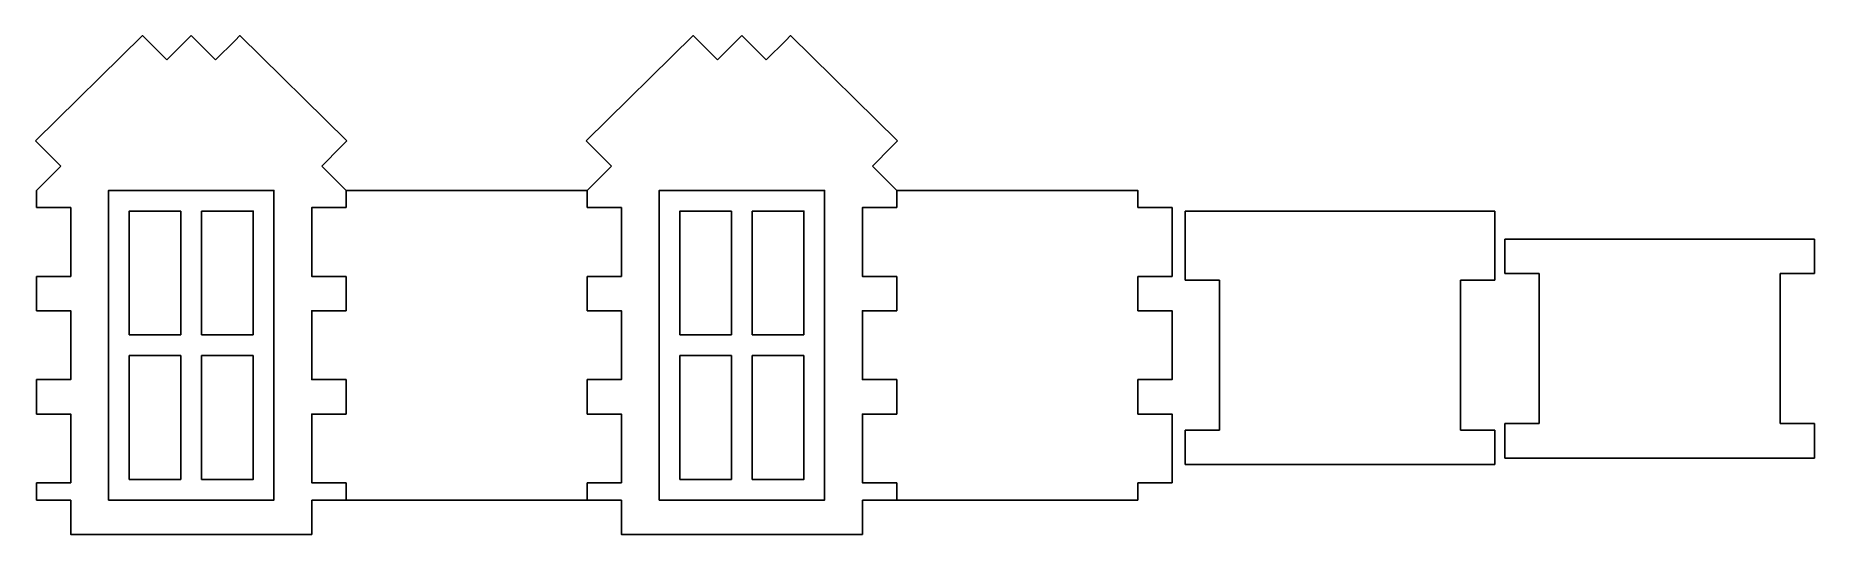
# Model space of a CAD drawing. Header units: millimetres. Extents: x 2702 to 2960, y 1379 to 1452.
import ezdxf

# ---------------------------------------------------------------- set-up
doc = ezdxf.new("R2010")
doc.units = ezdxf.units.MM

msp = doc.modelspace()

# ---------------------------------------------------------------- linework, layer by layer
for points in [[(2718.26, 1451.27), (2717.55, 1451.98), (2702, 1436.67)], [(2721.08, 1448.44), (2718.26, 1451.27)], [(2721.08, 1448.44), (2724.62, 1451.98)], [(2728.15, 1448.44), (2724.62, 1451.98)], [(2728.15, 1448.44), (2730.98, 1451.27)], [(2730.98, 1451.27), (2731.69, 1451.98), (2747.24, 1436.67)], [(2798.26, 1451.27), (2797.55, 1451.98), (2782, 1436.67)], [(2801.08, 1448.44), (2798.26, 1451.27)], [(2801.08, 1448.44), (2804.62, 1451.98)], [(2808.15, 1448.44), (2804.62, 1451.98)], [(2808.15, 1448.44), (2810.98, 1451.27)], [(2810.98, 1451.27), (2811.69, 1451.98), (2827.24, 1436.67)], [(2702.83, 1435.84), (2702, 1436.67)], [(2705.65, 1433.02), (2702.83, 1435.84)], [(2743.58, 1433.02), (2746.41, 1435.84)], [(2746.41, 1435.84), (2747.24, 1436.67)], [(2782.83, 1435.84), (2782, 1436.67)], [(2785.65, 1433.02), (2782.83, 1435.84)], [(2823.58, 1433.02), (2826.41, 1435.84)], [(2826.41, 1435.84), (2827.24, 1436.67)], [(2702.12, 1429.48), (2705.65, 1433.02)], [(2747.12, 1429.48), (2743.58, 1433.02)], [(2782.12, 1429.48), (2785.65, 1433.02)], [(2827.12, 1429.48), (2823.58, 1433.02)], [(2702.12, 1429.48), (2702.12, 1426.98)], [(2724.62, 1429.48), (2736.62, 1429.48), (2736.62, 1384.48), (2724.62, 1384.48), (2712.62, 1384.48), (2712.62, 1429.48), (2724.62, 1429.48)], [(2747.12, 1426.98), (2747.12, 1429.48)], [(2782.12, 1426.98), (2782.12, 1429.48), (2747.12, 1429.48)], [(2804.62, 1429.48), (2816.62, 1429.48), (2816.62, 1384.48), (2804.62, 1384.48), (2792.62, 1384.48), (2792.62, 1429.48), (2804.62, 1429.48)], [(2827.12, 1429.48), (2862.12, 1429.48), (2862.12, 1426.98)], [(2827.12, 1426.98), (2827.12, 1429.48)], [(2706.12, 1426.98), (2702.12, 1426.98)], [(2706.12, 1426.98), (2707.12, 1426.98), (2707.12, 1416.98), (2706.12, 1416.98)], [(2743.12, 1426.98), (2742.12, 1426.98), (2742.12, 1416.98), (2743.12, 1416.98)], [(2743.12, 1426.98), (2747.12, 1426.98)], [(2786.12, 1426.98), (2782.12, 1426.98)], [(2786.12, 1426.98), (2787.12, 1426.98), (2787.12, 1416.98), (2786.12, 1416.98)], [(2823.12, 1426.98), (2822.12, 1426.98), (2822.12, 1416.98), (2823.12, 1416.98)], [(2823.12, 1426.98), (2827.12, 1426.98)], [(2866.12, 1426.98), (2862.12, 1426.98)], [(2866.12, 1426.98), (2867.12, 1426.98), (2867.12, 1416.98), (2866.12, 1416.98)], [(2715.62, 1408.48), (2715.62, 1426.48), (2723.12, 1426.48)], [(2723.12, 1426.48), (2723.12, 1408.48)], [(2726.12, 1426.48), (2726.12, 1408.48)], [(2726.12, 1426.48), (2733.62, 1426.48), (2733.62, 1408.48)], [(2795.62, 1408.48), (2795.62, 1426.48), (2803.12, 1426.48)], [(2803.12, 1426.48), (2803.12, 1408.48)], [(2806.12, 1426.48), (2813.62, 1426.48), (2813.62, 1408.48)], [(2806.12, 1426.48), (2806.12, 1408.48)], [(2869.02, 1425.45), (2869.02, 1426.45)], [(2869.02, 1426.45), (2914.02, 1426.45)], [(2869.02, 1425.45), (2869.02, 1421.45)], [(2914.02, 1426.45), (2914.02, 1425.45)], [(2914.02, 1425.45), (2914.02, 1421.45)], [(2869.02, 1421.45), (2869.02, 1416.45)], [(2914.02, 1416.45), (2914.02, 1421.45)], [(2915.43, 1422.4), (2915.43, 1417.4)], [(2915.43, 1422.4), (2960.43, 1422.4)], [(2960.43, 1417.4), (2960.43, 1422.4)], [(2702.12, 1416.98), (2706.12, 1416.98)], [(2702.12, 1416.98), (2702.12, 1411.98)], [(2747.12, 1416.98), (2743.12, 1416.98)], [(2747.12, 1411.98), (2747.12, 1416.98)], [(2782.12, 1416.98), (2782.12, 1411.98)], [(2782.12, 1416.98), (2786.12, 1416.98)], [(2827.12, 1416.98), (2823.12, 1416.98)], [(2827.12, 1411.98), (2827.12, 1416.98)], [(2862.12, 1416.98), (2866.12, 1416.98)], [(2862.12, 1416.98), (2862.12, 1411.98)], [(2869.02, 1416.45), (2874.02, 1416.45)], [(2874.02, 1416.45), (2874.02, 1394.63)], [(2909.02, 1416.45), (2914.02, 1416.45)], [(2909.02, 1394.63), (2909.02, 1416.45)], [(2915.43, 1417.4), (2920.43, 1417.4)], [(2920.43, 1417.4), (2920.43, 1395.58)], [(2955.43, 1417.4), (2960.43, 1417.4)], [(2955.43, 1395.58), (2955.43, 1417.4)], [(2706.12, 1411.98), (2702.12, 1411.98)], [(2706.12, 1411.98), (2707.12, 1411.98), (2707.12, 1401.98), (2706.12, 1401.98)], [(2743.12, 1411.98), (2742.12, 1411.98), (2742.12, 1401.98), (2743.12, 1401.98)], [(2743.12, 1411.98), (2743.12, 1411.98), (2747.12, 1411.98)], [(2786.12, 1411.98), (2782.12, 1411.98)], [(2786.12, 1411.98), (2787.12, 1411.98), (2787.12, 1401.98), (2786.12, 1401.98)], [(2823.12, 1411.98), (2822.12, 1411.98), (2822.12, 1401.98), (2823.12, 1401.98)], [(2823.12, 1411.98), (2823.12, 1411.98), (2827.12, 1411.98)], [(2866.12, 1411.98), (2866.12, 1411.98), (2862.12, 1411.98)], [(2866.12, 1411.98), (2867.12, 1411.98), (2867.12, 1401.98), (2866.12, 1401.98)], [(2723.12, 1408.48), (2715.62, 1408.48)], [(2726.12, 1408.48), (2733.62, 1408.48)], [(2803.12, 1408.48), (2795.62, 1408.48)], [(2806.12, 1408.48), (2813.62, 1408.48)], [(2723.12, 1405.48), (2715.62, 1405.48)], [(2723.12, 1387.48), (2715.62, 1387.48), (2715.62, 1405.48)], [(2723.12, 1405.48), (2723.12, 1387.48)], [(2726.12, 1405.48), (2733.62, 1405.48)], [(2726.12, 1405.48), (2726.12, 1387.48)], [(2733.62, 1405.48), (2733.62, 1387.48), (2726.12, 1387.48)], [(2803.12, 1387.48), (2795.62, 1387.48), (2795.62, 1405.48)], [(2803.12, 1405.48), (2795.62, 1405.48)], [(2803.12, 1405.48), (2803.12, 1387.48)], [(2813.62, 1405.48), (2813.62, 1387.48), (2806.12, 1387.48)], [(2806.12, 1405.48), (2806.12, 1387.48)], [(2806.12, 1405.48), (2813.62, 1405.48)], [(2702.12, 1401.98), (2706.12, 1401.98)], [(2702.12, 1401.98), (2702.12, 1396.98)], [(2747.12, 1401.98), (2743.12, 1401.98)], [(2747.12, 1396.98), (2747.12, 1401.98)], [(2782.12, 1401.98), (2782.12, 1396.98)], [(2782.12, 1401.98), (2786.12, 1401.98)], [(2827.12, 1401.98), (2823.12, 1401.98)], [(2827.12, 1396.98), (2827.12, 1401.98)], [(2862.12, 1401.98), (2866.12, 1401.98)], [(2862.12, 1401.98), (2862.12, 1396.98)], [(2706.12, 1396.98), (2702.12, 1396.98)], [(2706.12, 1396.98), (2707.12, 1396.98), (2707.12, 1386.98), (2706.12, 1386.98)], [(2743.12, 1396.98), (2742.12, 1396.98), (2742.12, 1386.98), (2743.12, 1386.98)], [(2743.12, 1396.98), (2743.12, 1396.98), (2747.12, 1396.98)], [(2786.12, 1396.98), (2782.12, 1396.98)], [(2786.12, 1396.98), (2787.12, 1396.98), (2787.12, 1386.98), (2786.12, 1386.98)], [(2823.12, 1396.98), (2822.12, 1396.98), (2822.12, 1386.98), (2823.12, 1386.98)], [(2823.12, 1396.98), (2823.12, 1396.98), (2827.12, 1396.98)], [(2866.12, 1396.98), (2866.12, 1396.98), (2862.12, 1396.98)], [(2866.12, 1396.98), (2867.12, 1396.98), (2867.12, 1386.98), (2866.12, 1386.98)], [(2915.43, 1395.58), (2915.43, 1390.58)], [(2920.43, 1395.58), (2915.43, 1395.58)], [(2960.43, 1395.58), (2955.43, 1395.58)], [(2960.43, 1390.58), (2960.43, 1395.58)], [(2869.02, 1394.63), (2869.02, 1389.63)], [(2874.02, 1394.63), (2869.02, 1394.63)], [(2914.02, 1394.63), (2909.02, 1394.63)], [(2914.02, 1389.63), (2914.02, 1394.63)], [(2915.43, 1390.58), (2960.43, 1390.58)], [(2869.02, 1389.63), (2914.02, 1389.63)], [(2702.12, 1386.98), (2706.12, 1386.98)], [(2702.12, 1386.98), (2702.12, 1384.48)], [(2742.12, 1384.48), (2747.12, 1384.48), (2747.12, 1386.98)], [(2747.12, 1386.98), (2743.12, 1386.98)], [(2747.12, 1384.48), (2782.12, 1384.48), (2782.12, 1386.98)], [(2782.12, 1386.98), (2786.12, 1386.98)], [(2822.12, 1384.48), (2827.12, 1384.48), (2827.12, 1386.98)], [(2827.12, 1386.98), (2823.12, 1386.98)], [(2862.12, 1386.98), (2862.12, 1384.48), (2827.12, 1384.48)], [(2862.12, 1386.98), (2866.12, 1386.98)], [(2702.12, 1384.48), (2707.12, 1384.48)], [(2707.12, 1384.48), (2707.12, 1379.48), (2742.12, 1379.48), (2742.12, 1384.48)], [(2782.12, 1384.48), (2787.12, 1384.48)], [(2787.12, 1384.48), (2787.12, 1379.48), (2822.12, 1379.48), (2822.12, 1384.48)]]:
    msp.add_lwpolyline(points)

doc.saveas('drawing.dxf')
